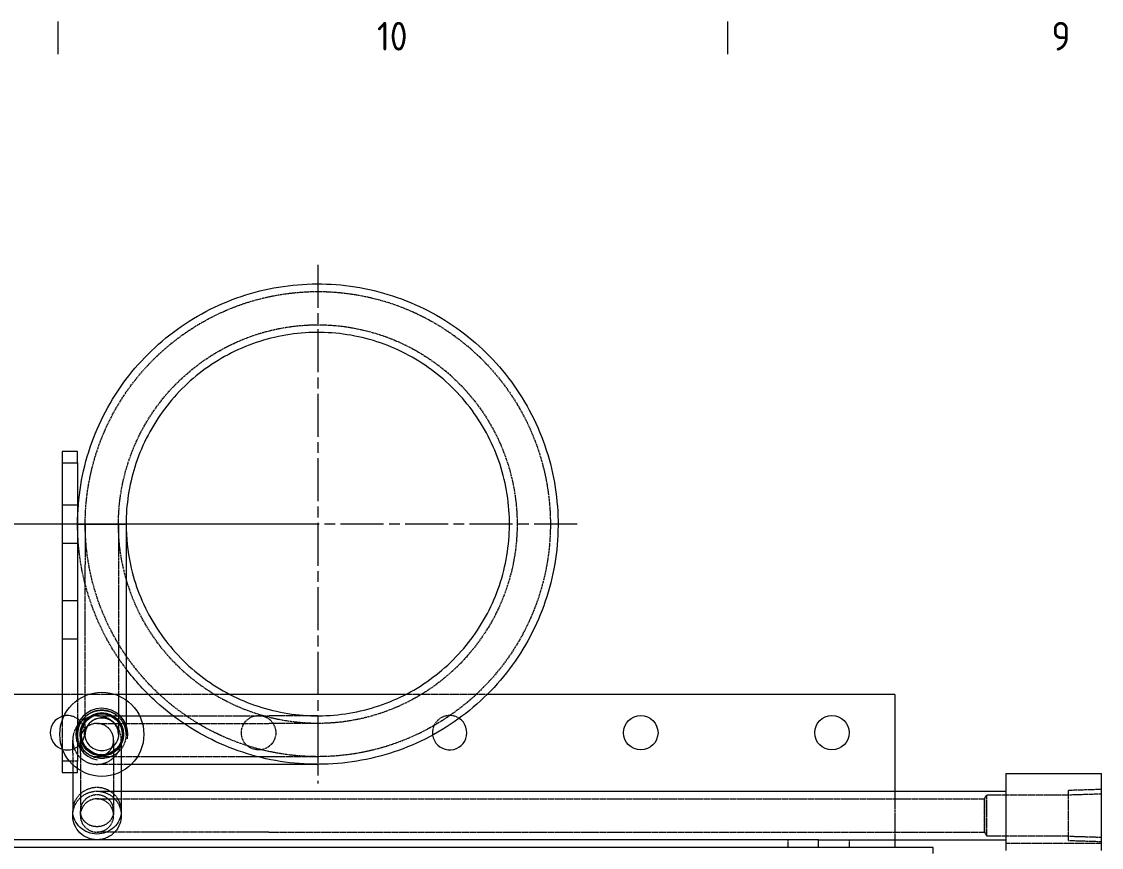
# Model space of a CAD drawing. Header units: millimetres. Extents: x 0 to 2102, y 0 to 1485.
# Drawn here: x 340.9 to 623.3, y 1227.5 to 1443.5 of the extents above; entities that cross this region are included whole.
import ezdxf

# ---------------------------------------------------------------- set-up
doc = ezdxf.new("R2010")
doc.units = ezdxf.units.MM
doc.header["$LTSCALE"] = 2.5
doc.linetypes.add('CHAIN', pattern=[0.3543, 0.2362, -0.0295, 0.0591, -0.0295])
doc.linetypes.add('DASHED', pattern=[0.2067, 0.1654, -0.0413])
doc.layers.get('0').update_dxf_attribs({"color": 3, "lineweight": 5})
for name, color, linetype, lineweight in [('가려진 것(ISO)', 2, 'DASHED', 5), ('가시적인 것(ISO)', 3, 'Continuous', 5), ('가시적인 좁은 것(ISO)', 3, 'Continuous', 5), ('경계(ISO)', 7, 'Continuous', 5), ('중심 표식(ISO)', 1, 'Continuous', 5), ('치수(ISO)', 2, 'Continuous', 5)]:
    doc.layers.add(name, color=color, linetype=linetype, lineweight=lineweight)
doc.styles.add('문자 텍스트_PSTEK_POSCO', font='isocp.shx')
doc.styles.add('치수 텍스트_PSTEK_POSCO', font='isocp.shx')
doc.dimstyles.new('치수_PSTEK_POSCO', dxfattribs={"dimscale": 2.5, "dimtxt": 5, "dimasz": 2.5, "dimexe": 2, "dimexo": 2.5, "dimgap": 1, "dimtad": 1, "dimrnd": 1e-08, "dimdsep": 46, "dimtxsty": '치수 텍스트_PSTEK_POSCO', "dimcen": 0.09, "dimdle": 10, "dimclrd": 7, "dimclre": 7, "dimclrt": 2, "dimadec": 1, "dimazin": 2, "dimtfac": 1, "dimtmove": 0, "dimatfit": 3, "dimfxl": 0, "dimtolj": 1, "dimlwd": -1, "dimlwe": -1, "dimarcsym": 0})

# ---------------------------------------------------------------- blocks, each defined once
blk = doc.blocks.new('경계 Default Border')
at = {"layer": '경계(ISO)'}
for p, q in [((140.17, 574), (140.17, 577.4)), ((210.25, 574), (210.25, 577.4))]:
    blk.add_line(p, q, dxfattribs=at)
at = {"layer": '경계(ISO)', "color": 2, "char_height": 3, "attachment_point": 7, "style": '문자 텍스트_PSTEK_POSCO'}
for s, insert in [('10', (173.53, 574.37)), ('9', (244.12, 574.37))]:
    blk.add_mtext(s, dxfattribs=dict(at, insert=insert))
blk = doc.blocks.new('*D40')
at = {"layer": 'Defpoints', "color": 0}
for p in [(418.34, 1312.04), (193.34, 1141.28), (418.34, 1141.28)]:
    blk.add_point(p, dxfattribs=at)
at = {"layer": '치수(ISO)', "color": 7}
for p, q in [((412.09, 1312.04), (188.34, 1312.04)), ((193.34, 1305.79), (193.34, 1147.53)), ((412.09, 1141.28), (188.34, 1141.28))]:
    blk.add_line(p, q, dxfattribs=at)
for points in [[(192.3, 1305.79), (194.39, 1305.79), (193.34, 1312.04)], [(192.3, 1147.53), (194.39, 1147.53), (193.34, 1141.28)]]:
    blk.add_solid(points, dxfattribs=at)
at = {"layer": '치수(ISO)', "color": 2, "insert": (184.59, 1205.72), "char_height": 12.5, "attachment_point": 4, "rotation": 90, "style": '치수 텍스트_PSTEK_POSCO'}
blk.add_mtext('\\A1;170.76', dxfattribs=at)

msp = doc.modelspace()

# ---------------------------------------------------------------- linework, layer by layer
at = {"layer": '가려진 것(ISO)', "ltscale": 0.703699}
for p, q in [((351.496, 1317.035), (355.496, 1317.035)), ((351.496, 1307.035), (355.496, 1307.035)), ((351.496, 1292.035), (355.496, 1292.035)), ((351.496, 1282.035), (355.496, 1282.035))]:
    msp.add_line(p, q, dxfattribs=at)
at = {"layer": '가려진 것(ISO)', "ltscale": 0.714357}
for p, q in [((357.496, 1312.036), (357.496, 1301.399)), ((366.196, 1312.036), (366.196, 1301.399))]:
    msp.add_line(p, q, dxfattribs=at)
at = {"layer": '가려진 것(ISO)', "ltscale": 0.718164}
msp.add_line((368.196, 1267.456), (351.496, 1267.456), dxfattribs=at)
at = {"layer": '가려진 것(ISO)', "ltscale": 0.719273}
msp.add_line((355.496, 1266.018), (355.496, 1250.035), dxfattribs=at)
at = {"layer": '가려진 것(ISO)', "ltscale": 0.724221}
for p, q in [((395.374, 1267.456), (374.042, 1267.456)), ((462.649, 1267.456), (441.318, 1267.456))]:
    msp.add_line(p, q, dxfattribs=at)
at = {"layer": '가려진 것(ISO)', "ltscale": 0.7209}
msp.add_line((351.496, 1260.761), (351.496, 1253.311), dxfattribs=at)
at = {"layer": '가려진 것(ISO)', "ltscale": 0.728105}
msp.add_line((360.578, 1261.886), (371.719, 1261.886), dxfattribs=at)
at = {"layer": '가려진 것(ISO)', "ltscale": 0.726235}
msp.add_line((380.463, 1261.886), (405.578, 1261.886), dxfattribs=at)
at = {"layer": '가려진 것(ISO)', "ltscale": 0.72669}
for p, q in [((418.346, 1261.886), (405.578, 1261.886)), ((418.346, 1259.886), (405.578, 1259.886)), ((418.346, 1251.186), (405.578, 1251.186))]:
    msp.add_line(p, q, dxfattribs=at)
at = {"layer": '가려진 것(ISO)', "ltscale": 0.727602}
for p, q in [((360.578, 1259.886), (405.578, 1259.886)), ((405.578, 1251.186), (360.578, 1251.186)), ((360.578, 1240.156), (405.578, 1240.156)), ((405.578, 1231.456), (360.578, 1231.456))]:
    msp.add_line(p, q, dxfattribs=at)
at = {"layer": '가려진 것(ISO)', "ltscale": 0.725669}
for p, q in [((354.228, 1252.067), (354.228, 1255.536)), ((356.228, 1252.067), (356.228, 1255.536)), ((364.928, 1255.536), (364.928, 1252.067)), ((366.928, 1255.536), (366.928, 1252.067))]:
    msp.add_line(p, q, dxfattribs=at)
at = {"layer": '가려진 것(ISO)', "ltscale": 0.722789}
msp.add_line((354.228, 1252.067), (354.228, 1247.035), dxfattribs=at)
at = {"layer": '가려진 것(ISO)', "ltscale": 0.726214}
for p, q in [((356.228, 1252.067), (356.228, 1237.03)), ((364.928, 1252.067), (364.928, 1237.03))]:
    msp.add_line(p, q, dxfattribs=at)
at = {"layer": '가려진 것(ISO)', "ltscale": 0.724778}
msp.add_line((366.928, 1252.067), (366.928, 1247.28), dxfattribs=at)
at = {"layer": '가려진 것(ISO)', "ltscale": 0.688593}
msp.add_line((355.496, 1250.035), (353.361, 1250.035), dxfattribs=at)
at = {"layer": '가려진 것(ISO)', "ltscale": 0.774773}
msp.add_line((355.496, 1248.054), (355.496, 1250.035), dxfattribs=at)
at = {"layer": '가려진 것(ISO)', "ltscale": 0.726643}
msp.add_line((369.551, 1249.186), (360.578, 1249.186), dxfattribs=at)
at = {"layer": '가려진 것(ISO)', "ltscale": 0.720375}
msp.add_line((360.578, 1242.156), (366.928, 1242.156), dxfattribs=at)
at = {"layer": '가려진 것(ISO)', "ltscale": 0.725819}
msp.add_line((405.578, 1240.156), (592.737, 1240.156), dxfattribs=at)
at = {"layer": '가려진 것(ISO)', "ltscale": 0.714012}
msp.add_line((569.346, 1242.156), (569.346, 1231.456), dxfattribs=at)
at = {"layer": '가려진 것(ISO)', "ltscale": 0.76288}
msp.add_line((592.737, 1240.156), (593.346, 1241.17), dxfattribs=at)
at = {"layer": '가려진 것(ISO)', "ltscale": 0.724071}
msp.add_line((593.346, 1230.451), (593.346, 1241.17), dxfattribs=at)
at = {"layer": '가려진 것(ISO)', "ltscale": 0.726267}
for p, q in [((593.346, 1241.17), (614.738, 1241.17)), ((593.346, 1230.451), (614.738, 1230.451))]:
    msp.add_line(p, q, dxfattribs=at)
at = {"layer": '가려진 것(ISO)', "ltscale": 0.724613}
for p, q in [((623.346, 1242.619), (614.738, 1242.35)), ((614.738, 1241.221), (623.346, 1241.49)), ((614.738, 1230.4), (623.346, 1230.131)), ((614.738, 1229.271), (623.346, 1229.002))]:
    msp.add_line(p, q, dxfattribs=at)
at = {"layer": '가려진 것(ISO)', "ltscale": 0.722872}
msp.add_line((614.738, 1229.271), (614.738, 1242.35), dxfattribs=at)
at = {"layer": '가려진 것(ISO)', "ltscale": 0.716013}
for p, q in [((356.228, 1235.806), (356.228, 1237.03)), ((364.928, 1237.03), (364.928, 1235.806))]:
    msp.add_line(p, q, dxfattribs=at)
at = {"layer": '가려진 것(ISO)', "ltscale": 0.725839}
msp.add_line((405.578, 1231.456), (592.742, 1231.456), dxfattribs=at)
at = {"layer": '가려진 것(ISO)', "ltscale": 0.774069}
for p, q in [((541.346, 1229.456), (541.346, 1227.456)), ((557.346, 1229.456), (557.346, 1227.456))]:
    msp.add_line(p, q, dxfattribs=at)
at = {"layer": '가려진 것(ISO)', "ltscale": 0.75994}
msp.add_line((569.346, 1231.456), (569.346, 1229.456), dxfattribs=at)
at = {"layer": '가려진 것(ISO)', "ltscale": 0.756509}
msp.add_line((592.742, 1231.456), (593.346, 1230.451), dxfattribs=at)
at = {"layer": '가려진 것(ISO)', "ltscale": 0.722079}
msp.add_line((623.346, 1228.502), (598.346, 1228.502), dxfattribs=at)
at = {"layer": '가려진 것(ISO)', "ltscale": 0.729543}
msp.add_circle((402.846, 1257.456), 4.5, dxfattribs=at)
at = {"layer": '가려진 것(ISO)', "ltscale": 0.725879}
msp.add_arc((352.846, 1257.456), 4.5, 252.5424, 107.4576, dxfattribs=at)
at = {"layer": '가려진 것(ISO)', "ltscale": 0.713088}
msp.add_arc((452.846, 1257.456), 4.5, 56.61293, 187.98161, dxfattribs=at)
at = {"layer": '가려진 것(ISO)', "ltscale": 0.726075}
msp.add_ellipse((361.846, 1257.036), major_axis=(-6.35, 0), ratio=0.9936247, dxfattribs=at)
at = {"layer": '가려진 것(ISO)', "ltscale": 0.72603}
msp.add_open_spline([(357.496, 1312.036), (357.496, 1318.62), (358.593, 1325.289), (362.772, 1337.65), (365.869, 1343.512), (373.657, 1353.839), (378.446, 1358.431), (389.092, 1365.783), (395.083, 1368.634), (407.502, 1372.26), (414.086, 1373.08), (427.016, 1372.611), (433.523, 1371.317), (445.647, 1366.801), (451.415, 1363.523), (461.501, 1355.42), (465.944, 1350.493), (472.966, 1339.626), (475.632, 1333.55), (478.875, 1321.025), (479.492, 1314.419), (478.627, 1301.51), (477.133, 1295.046), (472.247, 1283.066), (468.794, 1277.401), (460.384, 1267.569), (455.323, 1263.279), (444.246, 1256.594), (438.092, 1254.116), (425.473, 1251.259), (418.851, 1250.845), (405.975, 1252.106), (399.559, 1253.798), (387.735, 1259.049), (382.179, 1262.675), (372.609, 1271.382), (368.477, 1276.572), (362.135, 1287.85), (359.847, 1294.077), (357.874, 1304.232), (357.5, 1308.137), (357.5, 1312.036)], degree=3, knots=[0, 0, 0, 0, 1.9770777, 1.9770777, 3.9184096, 3.9184096, 5.8610258, 5.8610258, 7.8035963, 7.8035963, 9.7461683, 9.7461683, 11.6887404, 11.6887404, 13.6313124, 13.6313124, 15.5738844, 15.5738844, 17.5164564, 17.5164564, 19.4590285, 19.4590285, 21.4016005, 21.4016005, 23.3441725, 23.3441725, 25.2867445, 25.2867445, 27.2293166, 27.2293166, 29.1718886, 29.1718886, 31.1144606, 31.1144606, 33.0570326, 33.0570326, 34.9996047, 34.9996047, 36.9421767, 36.9421767, 38.105871, 38.105871, 38.105871, 38.105871], dxfattribs=at)
at = {"layer": '가려진 것(ISO)', "ltscale": 0.725588}
msp.add_open_spline([(366.196, 1312.036), (366.196, 1309.509), (366.38, 1306.978), (367.558, 1298.933), (369.299, 1293.447), (374.344, 1283.501), (377.692, 1278.906), (385.567, 1271.097), (390.193, 1267.788), (400.129, 1262.857), (405.562, 1261.174), (416.545, 1259.623), (422.232, 1259.736), (433.145, 1261.723), (438.506, 1263.622), (448.238, 1268.945), (452.729, 1272.435), (460.288, 1280.552), (463.451, 1285.28), (468.069, 1295.364), (469.582, 1300.847), (470.79, 1311.874), (470.499, 1317.554), (468.172, 1328.399), (466.106, 1333.699), (460.482, 1343.259), (456.853, 1347.639), (448.504, 1354.941), (443.68, 1357.955), (433.455, 1362.256), (427.928, 1363.597), (416.869, 1364.459), (411.201, 1363.991), (400.434, 1361.326), (395.201, 1359.096), (385.821, 1353.176), (381.557, 1349.412), (374.519, 1340.838), (371.658, 1335.923), (367.678, 1325.569), (366.51, 1320.002), (366.215, 1313.654), (366.196, 1312.845), (366.196, 1312.036)], degree=3, knots=[220.521338, 220.521338, 220.521338, 220.521338, 221.2790236, 221.2790236, 222.9637811, 222.9637811, 224.6290784, 224.6290784, 226.2950729, 226.2950729, 227.9610425, 227.9610425, 229.627013, 229.627013, 231.2929835, 231.2929835, 232.958954, 232.958954, 234.6249245, 234.6249245, 236.2908949, 236.2908949, 237.9568654, 237.9568654, 239.6228359, 239.6228359, 241.2888064, 241.2888064, 242.9547769, 242.9547769, 244.6207474, 244.6207474, 246.2867178, 246.2867178, 247.9526883, 247.9526883, 249.6186588, 249.6186588, 251.2846293, 251.2846293, 252.9505998, 252.9505998, 253.1936411, 253.1936411, 253.1936411, 253.1936411], dxfattribs=at)
at = {"layer": '가려진 것(ISO)', "ltscale": 0.72249}
msp.add_open_spline([(368.2, 1274.156), (366.499, 1276.407), (364.948, 1278.769), (360.296, 1287.035), (357.931, 1293.466), (355.888, 1303.96), (355.5, 1308.001), (355.5, 1312.036)], degree=3, knots=[35.3037352, 35.3037352, 35.3037352, 35.3037352, 36.1456828, 36.1456828, 38.1518654, 38.1518654, 39.3559718, 39.3559718, 39.3559718, 39.3559718], dxfattribs=at)
at = {"layer": '가려진 것(ISO)', "ltscale": 0.727072}
msp.add_open_spline([(357.496, 1257.036), (357.496, 1257.036), (357.496, 1257.036), (357.496, 1257.036), (357.496, 1257.036), (357.496, 1257.036), (357.496, 1257.036), (357.496, 1257.036), (357.496, 1257.036), (357.496, 1257.036), (357.496, 1257.036), (357.496, 1257.036), (357.496, 1257.036), (357.496, 1257.037), (357.496, 1257.043), (357.496, 1257.065), (357.496, 1257.085), (357.496, 1257.186), (357.496, 1257.313), (357.496, 1257.846), (357.496, 1258.409), (357.496, 1260.703), (357.496, 1263.087), (357.496, 1269.198), (357.496, 1273), (357.496, 1281.577), (357.496, 1286.472), (357.496, 1294.763), (357.496, 1298.07), (357.496, 1301.399)], degree=3, knots=[0, 0, 0, 0, 0.0000488, 0.0000488, 0.0001465, 0.0001465, 0.0005371, 0.0005371, 0.0020996, 0.0020996, 0.0052246, 0.0052246, 0.0157277, 0.0157277, 0.1277676, 0.1277676, 0.2771614, 0.2771614, 0.6758174, 0.6758174, 1.464692, 1.464692, 3.0578957, 3.0578957, 4.650468, 4.650468, 6.2606901, 6.2606901, 7.2657797, 7.2657797, 7.2657797, 7.2657797], dxfattribs=at)
at = {"layer": '가려진 것(ISO)', "ltscale": 0.727064}
msp.add_open_spline([(366.196, 1301.399), (366.196, 1296.028), (366.196, 1290.69), (366.196, 1280.993), (366.196, 1276.496), (366.196, 1268.789), (366.196, 1265.483), (366.196, 1260.463), (366.196, 1258.686), (366.196, 1257.325), (366.196, 1257.079), (366.196, 1257.039), (366.196, 1257.037), (366.196, 1257.036), (366.196, 1257.036), (366.196, 1257.036), (366.196, 1257.036), (366.196, 1257.036), (366.196, 1257.036), (366.196, 1257.036), (366.196, 1257.036), (366.196, 1257.036), (366.196, 1257.036), (366.196, 1257.036), (366.196, 1257.036), (366.196, 1257.036)], degree=3, knots=[0, 0, 0, 0, 1.621457, 1.621457, 3.2136237, 3.2136237, 4.8068419, 4.8068419, 6.4000227, 6.4000227, 7.1888976, 7.1888976, 7.2386906, 7.2386906, 7.2573628, 7.2573628, 7.2598628, 7.2598628, 7.2604878, 7.2604878, 7.2605659, 7.2605659, 7.260601, 7.260601, 7.2606205, 7.2606205, 7.2606205, 7.2606205], dxfattribs=at)
at = {"layer": '가려진 것(ISO)', "ltscale": 0.727048}
msp.add_open_spline([(368.196, 1266.018), (368.196, 1264.905), (368.196, 1263.887), (368.196, 1260.463), (368.196, 1258.686), (368.196, 1257.325), (368.196, 1257.079), (368.196, 1257.039), (368.196, 1257.037), (368.196, 1257.036), (368.196, 1257.036), (368.196, 1257.036), (368.196, 1257.036), (368.196, 1257.036), (368.196, 1257.036), (368.196, 1257.036), (368.196, 1257.036), (368.196, 1257.036), (368.196, 1257.036), (368.196, 1257.036), (368.196, 1257.036), (368.196, 1257.036)], degree=3, knots=[4.2270263, 4.2270263, 4.2270263, 4.2270263, 4.8068419, 4.8068419, 6.4000227, 6.4000227, 7.1888976, 7.1888976, 7.2386906, 7.2386906, 7.2573628, 7.2573628, 7.2598628, 7.2598628, 7.2604878, 7.2604878, 7.2605659, 7.2605659, 7.260601, 7.260601, 7.2606205, 7.2606205, 7.2606205, 7.2606205], dxfattribs=at)
at = {"layer": '가려진 것(ISO)', "ltscale": 0.725765}
msp.add_open_spline([(368.196, 1257.036), (368.196, 1257.165), (368.192, 1257.294), (368.142, 1258.099), (367.987, 1258.776), (367.48, 1260.02), (367.125, 1260.603), (366.26, 1261.618), (365.738, 1262.062), (364.593, 1262.759), (363.955, 1263.019), (362.64, 1263.326), (361.947, 1263.374), (360.595, 1263.253), (359.919, 1263.08), (358.673, 1262.539), (358.087, 1262.162), (357.081, 1261.257), (356.646, 1260.718), (355.983, 1259.549), (355.744, 1258.905), (355.536, 1257.85), (355.496, 1257.44), (355.496, 1257.036)], degree=3, knots=[0, 0, 0, 0, 0.0386685, 0.0386685, 0.241929, 0.241929, 0.441564, 0.441564, 0.6420102, 0.6420102, 0.8437904, 0.8437904, 1.0470022, 1.0470022, 1.2509937, 1.2509937, 1.4546514, 1.4546514, 1.657049, 1.657049, 1.8579652, 1.8579652, 1.9797767, 1.9797767, 1.9797767, 1.9797767], dxfattribs=at)
at = {"layer": '가려진 것(ISO)', "ltscale": 0.728396}
for points, knots in [([(360.578, 1249.186), (359.751, 1249.186), (358.932, 1249.347), (357.402, 1249.975), (356.706, 1250.435), (355.529, 1251.597), (355.06, 1252.287), (354.412, 1253.809), (354.24, 1254.626), (354.218, 1256.279), (354.369, 1257.1), (354.976, 1258.638), (355.427, 1259.341), (356.574, 1260.533), (357.258, 1261.011), (358.771, 1261.679), (359.585, 1261.862), (361.238, 1261.905), (362.061, 1261.765), (363.607, 1261.178), (364.315, 1260.736), (365.522, 1259.606), (366.01, 1258.928), (366.697, 1257.424), (366.891, 1256.612), (366.956, 1254.959), (366.827, 1254.135), (366.26, 1252.581), (365.827, 1251.867), (364.713, 1250.646), (364.041, 1250.149), (362.871, 1249.596), (362.427, 1249.443), (361.513, 1249.238), (361.046, 1249.186), (360.578, 1249.186)], [0, 0, 0, 0, 0.2480592, 0.2480592, 0.4961185, 0.4961185, 0.7441777, 0.7441777, 0.992237, 0.992237, 1.2402962, 1.2402962, 1.4883554, 1.4883554, 1.7364147, 1.7364147, 1.9844739, 1.9844739, 2.2325332, 2.2325332, 2.4805924, 2.4805924, 2.7286516, 2.7286516, 2.9767109, 2.9767109, 3.2247701, 3.2247701, 3.4728294, 3.4728294, 3.7208886, 3.7208886, 3.8613376, 3.8613376, 4.0017867, 4.0017867, 4.0017867, 4.0017867]), ([(418.346, 1261.886), (418.346, 1261.885), (418.346, 1261.885), (418.346, 1261.862), (418.346, 1261.679), (418.346, 1261.011), (418.346, 1260.533), (418.346, 1259.341), (418.346, 1258.638), (418.346, 1257.1), (418.346, 1256.279), (418.346, 1254.626), (418.346, 1253.809), (418.346, 1252.287), (418.346, 1251.597), (418.346, 1250.435), (418.346, 1249.975), (418.346, 1249.347), (418.346, 1249.25), (418.346, 1249.186)], [-2.0011503, -2.0011503, -2.0011503, -2.0011503, -1.9844739, -1.9844739, -1.7364147, -1.7364147, -1.4883554, -1.4883554, -1.2402962, -1.2402962, -0.992237, -0.992237, -0.7441777, -0.7441777, -0.4961185, -0.4961185, -0.2480592, -0.2480592, 0, 0, 0, 0]), ([(354.228, 1235.806), (354.228, 1236.605), (354.379, 1237.397), (354.976, 1238.909), (355.427, 1239.611), (356.574, 1240.803), (357.258, 1241.282), (358.771, 1241.95), (359.585, 1242.133), (361.238, 1242.176), (362.061, 1242.036), (363.607, 1241.448), (364.315, 1241.007), (365.522, 1239.876), (366.01, 1239.199), (366.697, 1237.695), (366.891, 1236.883), (366.927, 1235.973), (366.928, 1235.89), (366.928, 1235.806)], [1.0005727, 1.0005727, 1.0005727, 1.0005727, 1.2402962, 1.2402962, 1.4883554, 1.4883554, 1.7364147, 1.7364147, 1.9844739, 1.9844739, 2.2325332, 2.2325332, 2.4805924, 2.4805924, 2.7286516, 2.7286516, 2.9767109, 2.9767109, 3.0017325, 3.0017325, 3.0017325, 3.0017325])]:
    msp.add_open_spline(points, degree=3, knots=knots, dxfattribs=at)
at = {"layer": '가려진 것(ISO)', "ltscale": 0.724547}
for points, knots in [([(360.578, 1251.186), (360.257, 1251.186), (359.938, 1251.221), (359.312, 1251.362), (359.008, 1251.466), (358.206, 1251.846), (357.746, 1252.186), (356.983, 1253.023), (356.686, 1253.512), (356.298, 1254.576), (356.209, 1255.141), (356.254, 1256.273), (356.386, 1256.829), (356.857, 1257.86), (357.191, 1258.324), (358.018, 1259.098), (358.503, 1259.401), (359.562, 1259.803), (360.126, 1259.899), (361.259, 1259.869), (361.816, 1259.744), (362.853, 1259.287), (363.321, 1258.959), (364.107, 1258.142), (364.416, 1257.661), (364.832, 1256.607), (364.935, 1256.045), (364.92, 1254.912), (364.802, 1254.353), (364.359, 1253.31), (364.037, 1252.838), (363.231, 1252.042), (362.754, 1251.726), (361.706, 1251.296), (361.145, 1251.186), (360.578, 1251.186)], [-2.7413814, -2.7413814, -2.7413814, -2.7413814, -2.6451683, -2.6451683, -2.5489552, -2.5489552, -2.3790248, -2.3790248, -2.2090945, -2.2090945, -2.0391642, -2.0391642, -1.8692338, -1.8692338, -1.6993035, -1.6993035, -1.5293731, -1.5293731, -1.3594428, -1.3594428, -1.1895124, -1.1895124, -1.0195821, -1.0195821, -0.8496517, -0.8496517, -0.6797214, -0.6797214, -0.509791, -0.509791, -0.3398607, -0.3398607, -0.1699303, -0.1699303, 0, 0, 0, 0]), ([(360.578, 1231.456), (360.257, 1231.456), (359.938, 1231.492), (359.312, 1231.632), (359.008, 1231.737), (358.206, 1232.117), (357.746, 1232.456), (356.983, 1233.293), (356.686, 1233.783), (356.298, 1234.847), (356.209, 1235.412), (356.254, 1236.544), (356.386, 1237.1), (356.857, 1238.13), (357.191, 1238.594), (358.018, 1239.369), (358.503, 1239.671), (359.562, 1240.074), (360.126, 1240.17), (361.259, 1240.14), (361.816, 1240.015), (362.853, 1239.557), (363.321, 1239.23), (364.107, 1238.413), (364.416, 1237.932), (364.832, 1236.878), (364.935, 1236.316), (364.92, 1235.183), (364.802, 1234.623), (364.359, 1233.581), (364.037, 1233.108), (363.231, 1232.312), (362.754, 1231.997), (361.706, 1231.567), (361.145, 1231.456), (360.578, 1231.456)], [-2.7413814, -2.7413814, -2.7413814, -2.7413814, -2.6451683, -2.6451683, -2.5489552, -2.5489552, -2.3790248, -2.3790248, -2.2090945, -2.2090945, -2.0391642, -2.0391642, -1.8692338, -1.8692338, -1.6993035, -1.6993035, -1.5293731, -1.5293731, -1.3594428, -1.3594428, -1.1895124, -1.1895124, -1.0195821, -1.0195821, -0.8496517, -0.8496517, -0.6797214, -0.6797214, -0.509791, -0.509791, -0.3398607, -0.3398607, -0.1699303, -0.1699303, 0, 0, 0, 0]), ([(592.742, 1231.456), (592.742, 1231.456), (592.742, 1231.46), (592.742, 1231.504), (592.741, 1231.652), (592.741, 1232.15), (592.741, 1232.495), (592.74, 1233.34), (592.74, 1233.832), (592.739, 1234.898), (592.739, 1235.462), (592.738, 1236.591), (592.738, 1237.144), (592.737, 1238.167), (592.737, 1238.626), (592.737, 1239.391), (592.737, 1239.689), (592.736, 1240.081), (592.737, 1240.173), (592.737, 1240.135), (592.737, 1240.007), (592.737, 1239.544), (592.738, 1239.215), (592.738, 1238.397), (592.739, 1237.916), (592.739, 1236.864), (592.74, 1236.303), (592.74, 1235.174), (592.741, 1234.617), (592.741, 1233.578), (592.741, 1233.107), (592.742, 1232.71), (592.742, 1232.477), (592.742, 1232.272), (592.742, 1231.925), (592.742, 1231.785), (592.742, 1231.532), (592.742, 1231.456), (592.742, 1231.456)], [-2.4018416, -2.4018416, -2.4018416, -2.4018416, -2.3726947, -2.3726947, -2.2028271, -2.2028271, -2.0333275, -2.0333275, -1.8638357, -1.8638357, -1.6943519, -1.6943519, -1.5248763, -1.5248763, -1.3554091, -1.3554091, -1.1859506, -1.1859506, -1.0165008, -1.0165008, -0.8470601, -0.8470601, -0.6776286, -0.6776286, -0.5082065, -0.5082065, -0.3387942, -0.3387942, -0.169392, -0.169392, 0, 0, 0, 0.0994591, 0.0994591, 0.1990124, 0.1990124, 0.339499, 0.339499, 0.339499, 0.339499])]:
    msp.add_open_spline(points, degree=3, knots=knots, dxfattribs=at)
at = {"layer": '가려진 것(ISO)', "ltscale": 0.729044}
msp.add_open_spline([(366.928, 1237.03), (366.928, 1237.052), (366.928, 1237.074), (366.919, 1237.888), (366.749, 1238.671), (366.104, 1240.133), (365.635, 1240.797), (364.457, 1241.917), (363.758, 1242.361), (362.225, 1242.965), (361.406, 1243.121), (359.756, 1243.121), (358.942, 1242.968), (357.42, 1242.372), (356.728, 1241.936), (355.553, 1240.835), (355.082, 1240.179), (354.417, 1238.711), (354.238, 1237.908), (354.228, 1237.074), (354.228, 1237.052), (354.228, 1237.03)], degree=3, knots=[-0.0069437, -0.0069437, -0.0069437, -0.0069437, 0, 0, 0.2482328, 0.2482328, 0.4972073, 0.4972073, 0.7462968, 0.7462968, 0.9944835, 0.9944835, 1.241308, 1.241308, 1.4875658, 1.4875658, 1.7345325, 1.7345325, 1.9891333, 1.9891333, 1.9960783, 1.9960783, 1.9960783, 1.9960783], dxfattribs=at)
at = {"layer": '가려진 것(ISO)', "ltscale": 0.73525}
msp.add_open_spline([(364.928, 1237.03), (364.928, 1237.045), (364.928, 1237.06), (364.923, 1237.482), (364.857, 1237.886), (364.603, 1238.665), (364.416, 1239.035), (363.859, 1239.821), (363.454, 1240.206), (362.511, 1240.806), (361.983, 1241.015), (360.873, 1241.227), (360.301, 1241.228), (359.187, 1241.02), (358.656, 1240.811), (357.707, 1240.21), (357.298, 1239.823), (356.66, 1238.921), (356.436, 1238.414), (356.262, 1237.615), (356.231, 1237.345), (356.228, 1237.06), (356.228, 1237.045), (356.228, 1237.03)], degree=3, knots=[-0.0046404, -0.0046404, -0.0046404, -0.0046404, 0, 0, 0.1277231, 0.1277231, 0.2556607, 0.2556607, 0.4255081, 0.4255081, 0.5952154, 0.5952154, 0.7652195, 0.7652195, 0.9357144, 0.9357144, 1.1065371, 1.1065371, 1.2773599, 1.2773599, 1.3622857, 1.3622857, 1.3669252, 1.3669252, 1.3669252, 1.3669252], dxfattribs=at)
at = {"layer": '가려진 것(ISO)', "ltscale": 0.735198}
for points, knots in [([(360.578, 1232.863), (360.577, 1232.863), (360.576, 1232.863), (360.008, 1232.864), (359.448, 1232.97), (358.399, 1233.383), (357.922, 1233.685), (357.116, 1234.449), (356.794, 1234.904), (356.351, 1235.905), (356.234, 1236.442), (356.228, 1237), (356.228, 1237.015), (356.228, 1237.03)], [0.68137623, 0.68137623, 0.68137623, 0.68137623, 0.68171987, 0.68171987, 0.85164767, 0.85164767, 1.0218082, 1.0218082, 1.19226333, 1.19226333, 1.36275004, 1.36275004, 1.36738789, 1.36738789, 1.36738789, 1.36738789]), ([(364.928, 1237.03), (364.928, 1237.015), (364.928, 1237), (364.922, 1236.43), (364.8, 1235.881), (364.345, 1234.876), (364.022, 1234.427), (363.216, 1233.673), (362.741, 1233.374), (361.698, 1232.968), (361.141, 1232.863), (360.578, 1232.863)], [-0.00464278, -0.00464278, -0.00464278, -0.00464278, 0, 0, 0.17421461, 0.17421461, 0.34351129, 0.34351129, 0.51260319, 0.51260319, 0.68137623, 0.68137623, 0.68137623, 0.68137623])]:
    msp.add_open_spline(points, degree=3, knots=knots, dxfattribs=at)
at = {"layer": '가시적인 것(ISO)'}
for p, q in [((351.496, 1331.035), (351.496, 1328.035)), ((355.496, 1331.035), (351.496, 1331.035)), ((355.496, 1328.035), (355.496, 1331.035)), ((351.496, 1328.035), (355.496, 1328.035)), ((351.496, 1328.035), (351.496, 1260.761)), ((355.496, 1328.035), (355.496, 1266.018)), ((355.496, 1312.036), (368.196, 1312.036)), ((368.196, 1312.036), (368.196, 1301.399)), ((351.496, 1267.456), (236.346, 1267.456)), ((374.042, 1267.456), (368.196, 1267.456)), ((441.318, 1267.456), (395.374, 1267.456)), ((569.346, 1267.456), (462.649, 1267.456)), ((569.346, 1267.456), (569.346, 1242.156)), ((371.719, 1261.886), (380.463, 1261.886)), ((351.496, 1253.311), (351.496, 1250.035)), ((353.361, 1250.035), (351.496, 1250.035)), ((351.496, 1250.035), (351.496, 1247.035)), ((405.578, 1249.186), (369.551, 1249.186)), ((418.346, 1249.186), (405.578, 1249.186)), ((351.496, 1247.035), (355.496, 1247.035)), ((354.228, 1247.035), (354.228, 1237.03)), ((355.496, 1247.035), (355.496, 1248.054)), ((366.928, 1247.28), (366.928, 1237.03)), ((598.346, 1246.811), (598.346, 1226.656)), ((598.346, 1246.811), (623.346, 1246.811)), ((623.346, 1226.656), (623.346, 1246.811)), ((366.928, 1242.156), (405.578, 1242.156)), ((405.578, 1242.156), (598.346, 1242.156)), ((354.228, 1235.806), (354.228, 1237.03)), ((366.928, 1237.03), (366.928, 1235.806)), ((549.346, 1229.456), (256.346, 1229.456)), ((549.346, 1229.456), (569.346, 1229.456)), ((549.346, 1227.456), (549.346, 1229.456)), ((569.346, 1229.456), (598.346, 1229.456)), ((569.346, 1229.456), (569.346, 1227.456)), ((579.346, 1227.456), (226.346, 1227.456)), ((579.346, 1225.856), (579.346, 1227.456))]:
    msp.add_line(p, q, dxfattribs=at)
for centre, radius in [((361.846, 1257.036), 11), ((361.846, 1257.036), 5.679), ((361.846, 1257.036), 5.411), ((361.846, 1257.036), 5.36), ((502.846, 1257.456), 4.5), ((552.846, 1257.456), 4.5)]:
    msp.add_circle(centre, radius, dxfattribs=at)
for centre, start, end in [((352.846, 1257.456), 107.4576, 252.5424), ((452.846, 1257.456), 187.98161, 56.61293)]:
    msp.add_arc(centre, 4.5, start, end, dxfattribs=at)
for points, knots in [([(355.496, 1312.036), (355.496, 1318.836), (356.629, 1325.723), (360.945, 1338.49), (364.144, 1344.545), (372.186, 1355.211), (377.132, 1359.954), (388.127, 1367.548), (394.314, 1370.493), (407.141, 1374.239), (413.94, 1375.086), (427.294, 1374.603), (434.015, 1373.267), (446.538, 1368.604), (452.496, 1365.22), (462.914, 1356.852), (467.503, 1351.764), (474.757, 1340.541), (477.511, 1334.267), (480.863, 1321.332), (481.501, 1314.509), (480.61, 1301.177), (479.069, 1294.5), (474.025, 1282.126), (470.46, 1276.274), (461.777, 1266.117), (456.551, 1261.686), (445.111, 1254.779), (438.756, 1252.218), (425.724, 1249.264), (418.885, 1248.834), (405.586, 1250.133), (398.96, 1251.878), (386.746, 1257.298), (381.006, 1261.041), (373.194, 1268.144), (370.551, 1271.043), (368.2, 1274.156)], [0, 0, 0, 0, 2.0418162, 2.0418162, 4.0467182, 4.0467182, 6.0529463, 6.0529463, 8.0591272, 8.0591272, 10.0653098, 10.0653098, 12.0714924, 12.0714924, 14.0776749, 14.0776749, 16.0838574, 16.0838574, 18.09004, 18.09004, 20.0962225, 20.0962225, 22.1024051, 22.1024051, 24.1085876, 24.1085876, 26.1147701, 26.1147701, 28.1209527, 28.1209527, 30.1271352, 30.1271352, 32.1333178, 32.1333178, 34.1395003, 34.1395003, 35.3037352, 35.3037352, 35.3037352, 35.3037352]), ([(368.199, 1312.036), (368.199, 1308.475), (368.579, 1304.905), (370.454, 1296.23), (372.447, 1291.136), (377.87, 1281.95), (381.367, 1277.743), (389.407, 1270.732), (394.051, 1267.84), (403.89, 1263.719), (409.208, 1262.438), (419.845, 1261.625), (425.296, 1262.084), (435.647, 1264.664), (440.676, 1266.816), (449.688, 1272.525), (453.783, 1276.152), (460.538, 1284.409), (463.282, 1289.141), (467.093, 1299.105), (468.206, 1304.461), (468.684, 1315.118), (468.054, 1320.552), (465.151, 1330.817), (462.842, 1335.776), (456.853, 1344.604), (453.099, 1348.583), (444.634, 1355.075), (439.818, 1357.669), (429.739, 1361.165), (424.351, 1362.11), (413.684, 1362.253), (408.273, 1361.452), (398.104, 1358.228), (393.22, 1355.764), (384.584, 1349.501), (380.725, 1345.624), (374.502, 1336.959), (372.06, 1332.064), (368.972, 1322.165), (368.196, 1317.072), (368.196, 1312.036)], [212.0848928, 212.0848928, 212.0848928, 212.0848928, 213.1485412, 213.1485412, 214.7509551, 214.7509551, 216.3533691, 216.3533691, 217.955783, 217.955783, 219.5581969, 219.5581969, 221.1606109, 221.1606109, 222.7630248, 222.7630248, 224.3654388, 224.3654388, 225.9678527, 225.9678527, 227.5702667, 227.5702667, 229.1726806, 229.1726806, 230.7750946, 230.7750946, 232.3775085, 232.3775085, 233.9799224, 233.9799224, 235.5823364, 235.5823364, 237.1847503, 237.1847503, 238.7871643, 238.7871643, 240.3895782, 240.3895782, 241.9919922, 241.9919922, 243.5050347, 243.5050347, 243.5050347, 243.5050347]), ([(368.196, 1301.399), (368.196, 1296.028), (368.196, 1290.69), (368.196, 1280.993), (368.196, 1276.496), (368.196, 1270.192), (368.196, 1267.962), (368.196, 1266.018)], [0, 0, 0, 0, 1.621457, 1.621457, 3.2136237, 3.2136237, 4.2270263, 4.2270263, 4.2270263, 4.2270263]), ([(366.196, 1257.036), (366.196, 1257.119), (366.193, 1257.203), (366.161, 1257.749), (366.057, 1258.214), (365.712, 1259.067), (365.471, 1259.467), (364.88, 1260.165), (364.524, 1260.471), (363.741, 1260.951), (363.304, 1261.131), (362.404, 1261.344), (361.929, 1261.379), (361.003, 1261.299), (360.54, 1261.182), (359.686, 1260.814), (359.284, 1260.558), (358.592, 1259.941), (358.294, 1259.572), (357.836, 1258.773), (357.67, 1258.332), (357.524, 1257.604), (357.496, 1257.318), (357.496, 1257.036)], [0, 0, 0, 0, 0.0250067, 0.0250067, 0.1642616, 0.1642616, 0.3010635, 0.3010635, 0.4384561, 0.4384561, 0.5767271, 0.5767271, 0.7158936, 0.7158936, 0.855538, 0.855538, 0.9949886, 0.9949886, 1.13367, 1.13367, 1.2713991, 1.2713991, 1.3563975, 1.3563975, 1.3563975, 1.3563975]), ([(357.496, 1257.036), (357.496, 1256.491), (357.606, 1255.91), (358.052, 1254.843), (358.389, 1254.357), (359.163, 1253.591), (359.651, 1253.26), (360.721, 1252.821), (361.302, 1252.713), (362.39, 1252.713), (362.971, 1252.821), (364.04, 1253.26), (364.529, 1253.591), (365.303, 1254.357), (365.639, 1254.843), (366.086, 1255.91), (366.196, 1256.491), (366.196, 1257.581), (366.086, 1258.161), (365.639, 1259.228), (365.303, 1259.715), (364.529, 1260.481), (364.04, 1260.812), (362.971, 1261.25), (362.39, 1261.358), (361.302, 1261.358), (360.721, 1261.25), (359.651, 1260.812), (359.163, 1260.481), (358.389, 1259.715), (358.052, 1259.228), (357.606, 1258.161), (357.496, 1257.581), (357.496, 1257.036)], [0, 0, 0, 0, 0.1634567, 0.1634567, 0.3269134, 0.3269134, 0.4901322, 0.4901322, 0.6533509, 0.6533509, 0.8165696, 0.8165696, 0.9797884, 0.9797884, 1.1432451, 1.1432451, 1.3067018, 1.3067018, 1.4701585, 1.4701585, 1.6336153, 1.6336153, 1.796834, 1.796834, 1.9600527, 1.9600527, 2.1232715, 2.1232715, 2.2864902, 2.2864902, 2.4499469, 2.4499469, 2.6134036, 2.6134036, 2.6134036, 2.6134036]), ([(360.578, 1230.949), (359.756, 1230.949), (358.941, 1231.102), (357.419, 1231.696), (356.726, 1232.132), (355.551, 1233.231), (355.081, 1233.885), (354.416, 1235.351), (354.238, 1236.152), (354.228, 1236.986), (354.228, 1237.008), (354.228, 1237.03)], [0.9944683, 0.9944683, 0.9944683, 0.9944683, 1.2412819, 1.2412819, 1.4878055, 1.4878055, 1.7344605, 1.7344605, 1.9889297, 1.9889297, 1.9958788, 1.9958788, 1.9958788, 1.9958788]), ([(360.578, 1229.456), (359.751, 1229.456), (358.932, 1229.618), (357.402, 1230.246), (356.706, 1230.706), (355.529, 1231.868), (355.06, 1232.558), (354.412, 1234.08), (354.24, 1234.896), (354.228, 1235.751), (354.228, 1235.779), (354.228, 1235.806)], [0, 0, 0, 0, 0.2480592, 0.2480592, 0.4961185, 0.4961185, 0.7441777, 0.7441777, 0.992237, 0.992237, 1.0005727, 1.0005727, 1.0005727, 1.0005727]), ([(366.928, 1237.03), (366.928, 1237.008), (366.928, 1236.986), (366.919, 1236.156), (366.742, 1235.359), (366.081, 1233.894), (365.611, 1233.238), (364.436, 1232.136), (363.743, 1231.699), (362.219, 1231.102), (361.403, 1230.949), (360.578, 1230.949)], [-0.0069416, -0.0069416, -0.0069416, -0.0069416, 0, 0, 0.2531766, 0.2531766, 0.5003435, 0.5003435, 0.7471374, 0.7471374, 0.9944683, 0.9944683, 0.9944683, 0.9944683]), ([(366.928, 1235.806), (366.928, 1235.064), (366.798, 1234.327), (366.26, 1232.852), (365.827, 1232.138), (364.713, 1230.916), (364.041, 1230.42), (362.871, 1229.866), (362.427, 1229.713), (361.513, 1229.508), (361.046, 1229.456), (360.578, 1229.456)], [3.0017325, 3.0017325, 3.0017325, 3.0017325, 3.2247701, 3.2247701, 3.4728294, 3.4728294, 3.7208886, 3.7208886, 3.8613376, 3.8613376, 4.0017867, 4.0017867, 4.0017867, 4.0017867])]:
    msp.add_open_spline(points, degree=3, knots=knots, dxfattribs=at)
at = {"layer": '가시적인 좁은 것(ISO)'}
msp.add_arc((361.846, 1257.036), 6.809, 350, 260, dxfattribs=at)
at = {"layer": '중심 표식(ISO)', "linetype": 'CHAIN', "ltscale": 19.051651}
for p, q in [((418.345, 1379.887), (418.345, 1244.189)), ((486.193, 1312.038), (350.496, 1312.038))]:
    msp.add_line(p, q, dxfattribs=at)

# ---------------------------------------------------------------- block references
at = {"xscale": 2.5, "yscale": 2.5, "zscale": 2.5}
msp.add_blockref('경계 Default Border', (0, 0), dxfattribs=at)

# ---------------------------------------------------------------- dimensions: what is measured, and where the dimension line sits
at = {"layer": '치수(ISO)', "color": 7}
dim = msp.add_linear_dim(base=(193.345, 1141.276), p1=(418.345, 1312.038), p2=(418.345, 1141.276), angle=90, dimstyle='치수_PSTEK_POSCO', override={"dimdec": 2, "dimtp": 0, "dimtm": 0, "dimtdec": 2, "dimtofl": 0, "dimatfit": 1}, dxfattribs=at)
dim.commit()
dim.dimension.update_dxf_attribs({"geometry": '*D40', "text_midpoint": (193.345, 1226.657), "dimtype": 160})

doc.saveas('drawing.dxf')
